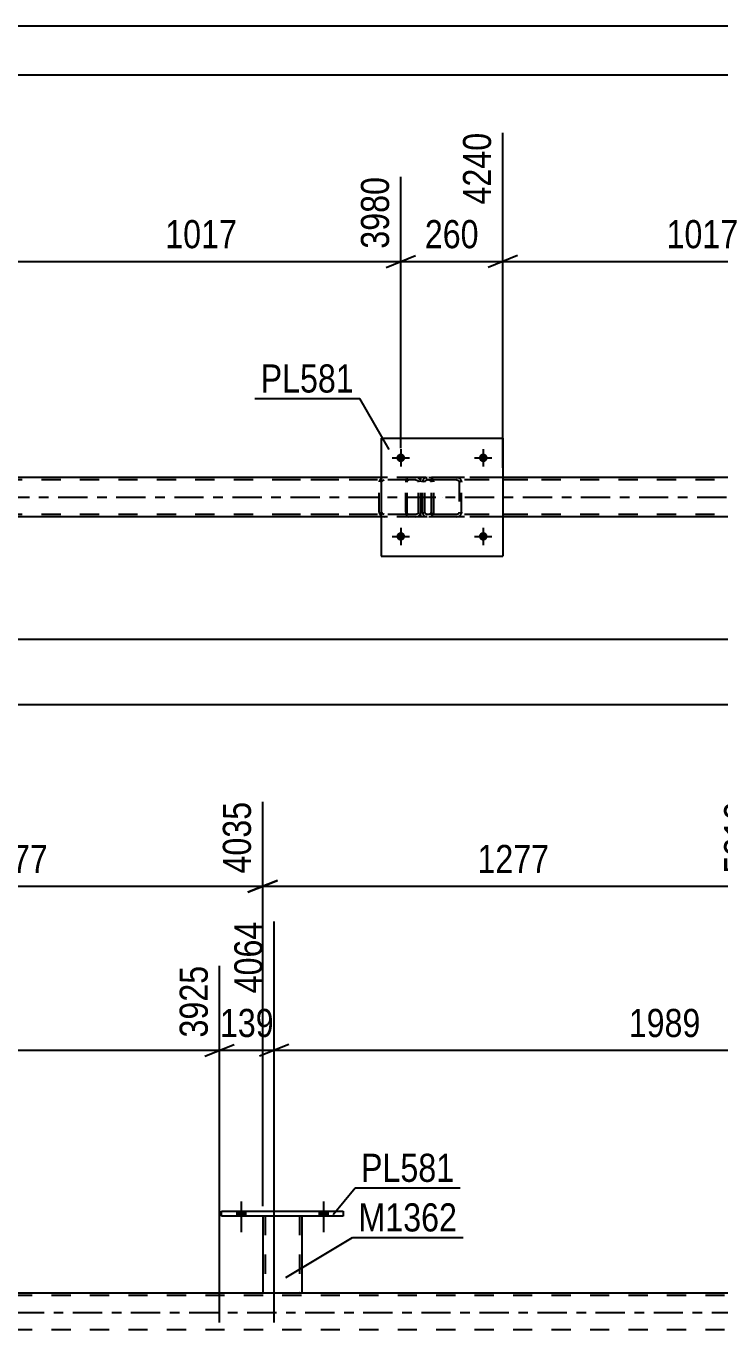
# Model space of a CAD drawing. Header units: millimetres. Extents: x 0 to 841, y 0 to 594.
# Drawn here: x 256.2 to 326.9, y 461.2 to 594 of the extents above; entities that cross this region are included whole.
import ezdxf

# ---------------------------------------------------------------- set-up
doc = ezdxf.new("R2010")
doc.units = ezdxf.units.MM
doc.linetypes.add('DXK_LINE_DOT2', pattern=[3.9198, 1.9599, -1.9599])
doc.linetypes.add('DXK_LINE_DOT3', pattern=[5.9187, 2.979, -0.9799, 0.9799, -0.9799])
doc.styles.add('Arial Narrow', font='ARIALN.TTF', dxfattribs={"height": 0.2})

# ---------------------------------------------------------------- blocks, each defined once
blk = doc.blocks.new('Unknown-318893670-1135')
at = {"color": 5, "linetype": 'Continuous'}
for p, q in [((841, 594), (0, 594)), ((836, 589), (5, 589))]:
    blk.add_line(p, q, dxfattribs=at)
blk = doc.blocks.new('Part-318893670-4870 - 4767')
at = {"color": 7, "linetype": 'DXK_LINE_DOT2'}
for p, q in [((296.58, 547.55), (296.61, 547.73)), ((296.61, 547.73), (296.58, 547.55)), ((296.58, 544.51), (296.58, 547.55)), ((296.82, 547.55), (296.83, 547.64)), ((296.82, 544.51), (296.82, 547.55)), ((296.83, 547.64), (296.89, 547.72)), ((296.87, 547.99), (297.06, 548.03)), ((297.06, 548.03), (296.87, 547.99)), ((296.89, 547.72), (296.96, 547.77)), ((296.96, 547.77), (297.06, 547.79)), ((300.1, 548.03), (297.06, 548.03)), ((300.1, 547.79), (297.06, 547.79)), ((300.1, 548.03), (300.28, 547.99)), ((300.28, 547.99), (300.1, 548.03)), ((300.1, 547.79), (300.19, 547.77)), ((300.19, 547.77), (300.27, 547.72)), ((300.27, 547.72), (300.32, 547.64)), ((300.32, 547.64), (300.34, 547.55)), ((300.34, 547.55), (300.34, 544.51)), ((300.54, 547.73), (300.58, 547.55)), ((300.58, 547.55), (300.54, 547.73)), ((300.58, 544.51), (300.58, 547.55)), ((296.61, 544.32), (296.58, 544.51)), ((296.58, 544.51), (296.61, 544.32)), ((296.83, 544.42), (296.82, 544.51)), ((296.89, 544.34), (296.83, 544.42)), ((300.32, 544.42), (300.27, 544.34)), ((300.34, 544.51), (300.32, 544.42)), ((300.58, 544.51), (300.54, 544.32)), ((300.54, 544.32), (300.58, 544.51)), ((297.06, 544.03), (296.87, 544.06)), ((296.87, 544.06), (297.06, 544.03)), ((296.96, 544.29), (296.89, 544.34)), ((297.06, 544.27), (296.96, 544.29)), ((300.1, 544.27), (297.06, 544.27)), ((300.1, 544.03), (297.06, 544.03)), ((300.19, 544.29), (300.1, 544.27)), ((300.28, 544.06), (300.1, 544.03)), ((300.1, 544.03), (300.28, 544.06)), ((300.27, 544.34), (300.19, 544.29))]:
    blk.add_line(p, q, dxfattribs=at)
at = {"color": 7, "linetype": 'DXK_LINE_DOT3'}
blk.add_line((298.58, 546.03), (298.58, 546.03), dxfattribs=at)
at = {"color": 7, "linetype": 'DXK_LINE_DOT2'}
for centre, start, end in [((297.06, 547.55), 112.5, 157.5), ((297.06, 547.55), 112.5, 157.5), ((300.1, 547.55), 22.5, 67.5), ((300.1, 547.55), 22.5, 67.5), ((297.06, 544.51), 202.5, 247.5), ((297.06, 544.51), 202.5, 247.5), ((300.1, 544.51), 292.5, 337.5), ((300.1, 544.51), 292.5, 337.5)]:
    blk.add_arc(centre, 0.48, start, end, dxfattribs=at)
blk = doc.blocks.new('Part-318893670-4785 - 4767')
at = {"color": 7, "linetype": 'DXK_LINE_DOT2'}
for p, q in [((295.92, 548.03), (280.93, 548.03)), ((295.92, 547.79), (280.93, 547.79)), ((292.21, 547.72), (292.17, 547.55)), ((292.17, 544.51), (292.17, 547.55)), ((292.21, 547.73), (292.21, 547.72)), ((292.43, 547.55), (292.45, 547.64)), ((292.43, 544.51), (292.43, 547.55)), ((292.45, 547.64), (292.5, 547.72)), ((292.69, 548.03), (292.49, 547.99)), ((292.5, 547.72), (292.59, 547.77)), ((292.59, 547.77), (292.69, 547.79)), ((296.12, 547.99), (295.92, 548.03)), ((295.92, 547.79), (296.02, 547.77)), ((296.02, 547.77), (296.1, 547.72)), ((296.1, 547.72), (296.16, 547.64)), ((296.16, 547.64), (296.18, 547.55)), ((296.18, 544.51), (296.18, 547.55)), ((296.43, 547.55), (296.39, 547.73)), ((296.43, 544.51), (296.43, 547.55)), ((292.17, 544.51), (292.21, 544.33)), ((292.45, 544.42), (292.43, 544.51)), ((292.5, 544.34), (292.45, 544.42)), ((296.16, 544.42), (296.1, 544.34)), ((296.18, 544.51), (296.16, 544.42)), ((296.39, 544.33), (296.43, 544.51)), ((295.92, 544.27), (280.93, 544.27)), ((295.92, 544.03), (280.93, 544.03)), ((292.49, 544.07), (292.69, 544.03)), ((292.59, 544.29), (292.5, 544.34)), ((292.69, 544.27), (292.59, 544.29)), ((296.02, 544.29), (295.92, 544.27)), ((295.92, 544.03), (296.12, 544.07)), ((296.1, 544.34), (296.02, 544.29))]:
    blk.add_line(p, q, dxfattribs=at)
for centre, start, end in [((292.67, 547.53), 110.7583, 155.68), ((295.94, 547.53), 24.32, 69.2417), ((292.67, 544.53), 204.32, 249.2417), ((295.94, 544.53), 290.7583, 335.68)]:
    blk.add_arc(centre, 0.496, start, end, dxfattribs=at)
blk = doc.blocks.new('Part-318893670-4798 - 4767')
at = {"color": 7, "linetype": 'DXK_LINE_DOT2'}
for p, q in [((294.9, 547.73), (294.88, 547.55)), ((294.88, 544.51), (294.88, 547.55)), ((294.96, 547.89), (294.9, 547.73)), ((295.05, 547.99), (294.96, 547.89)), ((295.02, 547.55), (295.03, 547.64)), ((295.02, 544.51), (295.02, 547.55)), ((295.03, 547.64), (295.06, 547.72)), ((295.15, 548.03), (295.05, 547.99)), ((295.06, 547.72), (295.1, 547.77)), ((295.1, 547.77), (295.15, 547.79)), ((307.31, 548.03), (295.15, 548.03)), ((307.31, 547.79), (295.15, 547.79)), ((296.43, 547.79), (296.43, 548.03)), ((297.44, 547.99), (297.25, 548.03)), ((297.25, 547.79), (297.34, 547.77)), ((297.34, 547.77), (297.42, 547.72)), ((297.42, 547.72), (297.48, 547.64)), ((297.48, 547.64), (297.5, 547.55)), ((297.5, 544.51), (297.5, 547.55)), ((297.75, 547.55), (297.71, 547.73)), ((297.75, 544.51), (297.75, 547.55)), ((294.88, 544.51), (294.9, 544.33)), ((295.03, 544.42), (295.02, 544.51)), ((295.06, 544.34), (295.03, 544.42)), ((297.48, 544.42), (297.42, 544.34)), ((297.5, 544.51), (297.48, 544.42)), ((297.71, 544.33), (297.75, 544.51)), ((294.9, 544.33), (294.96, 544.17)), ((294.96, 544.17), (295.05, 544.07)), ((295.05, 544.07), (295.15, 544.03)), ((295.1, 544.29), (295.06, 544.34)), ((295.15, 544.27), (295.1, 544.29)), ((307.31, 544.27), (295.15, 544.27)), ((307.31, 544.03), (295.15, 544.03)), ((296.43, 544.03), (296.43, 544.27)), ((297.34, 544.29), (297.25, 544.27)), ((297.25, 544.03), (297.44, 544.07)), ((297.42, 544.34), (297.34, 544.29))]:
    blk.add_line(p, q, dxfattribs=at)
for centre, start, end in [((297.26, 547.53), 23.8494, 68.8059), ((297.26, 544.52), 291.1941, 336.1506)]:
    blk.add_arc(centre, 0.492, start, end, dxfattribs=at)
blk = doc.blocks.new('Bolt-318893670-4912 - 4767')
at = {"linetype": 'Continuous'}
for points in [[(294.82, 542.03, -1), (293.94, 542.03, -1)], [(303.22, 542.03, -1), (302.34, 542.03, -1)]]:
    blk.add_hatch(color=1, dxfattribs=at).paths.add_polyline_path(points)
at = {"color": 1, "linetype": 'Continuous'}
for p, q in [((293.5, 542.03), (295.26, 542.03)), ((294.38, 542.91), (294.38, 541.15)), ((301.9, 542.03), (303.66, 542.03)), ((302.78, 542.91), (302.78, 541.15))]:
    blk.add_line(p, q, dxfattribs=at)
blk = doc.blocks.new('Part-318893670-4875 - 4767')
at = {"color": 2, "linetype": 'Continuous'}
for p, q in [((292.38, 552.03), (292.38, 540.03)), ((292.38, 552.03), (304.78, 552.03)), ((304.78, 552.03), (304.78, 540.03)), ((292.38, 540.03), (304.78, 540.03))]:
    blk.add_line(p, q, dxfattribs=at)
blk = doc.blocks.new('Bolt-318893670-4913 - 4767')
at = {"linetype": 'Continuous'}
for points in [[(294.82, 550.03, -1), (293.94, 550.03, -1)], [(303.22, 550.03, -1), (302.34, 550.03, -1)]]:
    blk.add_hatch(color=1, dxfattribs=at).paths.add_polyline_path(points)
at = {"color": 1, "linetype": 'Continuous'}
for p, q in [((293.5, 550.03), (295.26, 550.03)), ((294.38, 550.91), (294.38, 549.15)), ((301.9, 550.03), (303.66, 550.03)), ((302.78, 550.91), (302.78, 549.15))]:
    blk.add_line(p, q, dxfattribs=at)
blk = doc.blocks.new('Part-318893670-4945 - 4767')
at = {"color": 7, "linetype": 'DXK_LINE_DOT2'}
for p, q in [((730.1, 547.79), (135.18, 547.79)), ((304.78, 548.03), (292.38, 548.03)), ((730.1, 544.27), (135.18, 544.27)), ((304.78, 544.03), (292.38, 544.03))]:
    blk.add_line(p, q, dxfattribs=at)
at = {"color": 2, "linetype": 'Continuous'}
for p, q in [((292.38, 548.03), (253.7, 548.03)), ((343.46, 548.03), (304.78, 548.03)), ((292.38, 544.03), (253.7, 544.03)), ((343.46, 544.03), (304.78, 544.03))]:
    blk.add_line(p, q, dxfattribs=at)
at = {"color": 7, "linetype": 'DXK_LINE_DOT3'}
blk.add_line((135.18, 546.03), (730.1, 546.03), dxfattribs=at)
blk = doc.blocks.new('Part-318893670-3421 - 3250')
at = {"color": 7, "linetype": 'DXK_LINE_DOT2'}
for p, q in [((280.31, 472.83), (284.31, 472.83)), ((280.31, 472.82), (280.31, 472.83)), ((280.31, 472.83), (280.31, 472.82)), ((280.55, 472.83), (280.55, 464.99)), ((284.07, 472.83), (284.07, 464.99)), ((284.31, 472.83), (284.31, 472.82)), ((284.31, 472.82), (284.31, 472.83)), ((284.05, 464.99), (284.01, 464.99)), ((284.01, 464.99), (284.05, 464.99)), ((284.07, 464.99), (284.05, 464.99)), ((284.05, 464.99), (284.07, 464.99))]:
    blk.add_line(p, q, dxfattribs=at)
at = {"color": 2, "linetype": 'Continuous'}
for p, q in [((280.31, 472.82), (280.31, 464.99)), ((284.31, 472.82), (284.31, 464.99)), ((280.31, 464.99), (284.31, 464.99))]:
    blk.add_line(p, q, dxfattribs=at)
blk = doc.blocks.new('Bolt-318893670-3432 - 3250')
at = {"linetype": 'Continuous'}
for points in [[(277.67, 472.82), (278.55, 472.82), (278.55, 473.3), (277.67, 473.3)], [(286.07, 472.82), (286.95, 472.82), (286.95, 473.3), (286.07, 473.3)]]:
    blk.add_hatch(color=1, dxfattribs=at).paths.add_polyline_path(points)
at = {"color": 1, "linetype": 'Continuous'}
for p, q in [((278.11, 474.3), (278.11, 471.18)), ((286.51, 474.3), (286.51, 471.18)), ((277.67, 473.3), (277.67, 472.82)), ((278.55, 473.3), (278.55, 472.82)), ((286.07, 473.3), (286.07, 472.82)), ((286.95, 473.3), (286.95, 472.82))]:
    blk.add_line(p, q, dxfattribs=at)
blk = doc.blocks.new('Bolt-318893670-3431 - 3250')
at = {"linetype": 'Continuous'}
for points in [[(277.67, 472.82), (278.55, 472.82), (278.55, 473.3), (277.67, 473.3)], [(286.07, 472.82), (286.95, 472.82), (286.95, 473.3), (286.07, 473.3)]]:
    blk.add_hatch(color=1, dxfattribs=at).paths.add_polyline_path(points)
at = {"color": 1, "linetype": 'Continuous'}
for p, q in [((278.11, 474.3), (278.11, 471.18)), ((286.51, 474.3), (286.51, 471.18)), ((277.67, 473.3), (277.67, 472.82)), ((278.55, 473.3), (278.55, 472.82)), ((286.07, 473.3), (286.07, 472.82)), ((286.95, 473.3), (286.95, 472.82))]:
    blk.add_line(p, q, dxfattribs=at)
blk = doc.blocks.new('Part-318893670-3498 - 3250')
at = {"color": 2, "linetype": 'Continuous'}
for p, q in [((276.11, 473.3), (288.51, 473.3)), ((276.11, 472.82), (276.11, 473.3)), ((288.51, 472.82), (276.11, 472.82)), ((288.51, 473.3), (288.51, 472.82))]:
    blk.add_line(p, q, dxfattribs=at)
blk = doc.blocks.new('Part-318893670-3659 - 3250')
at = {"color": 2, "linetype": 'Continuous'}
blk.add_line((484.63, 464.98), (118.92, 464.98), dxfattribs=at)
at = {"color": 7, "linetype": 'DXK_LINE_DOT2'}
for p, q in [((715.44, 464.74), (118.92, 464.74)), ((715.44, 461.22), (118.92, 461.22))]:
    blk.add_line(p, q, dxfattribs=at)
at = {"color": 7, "linetype": 'DXK_LINE_DOT3'}
blk.add_line((118.92, 462.98), (715.44, 462.98), dxfattribs=at)
blk = doc.blocks.new('StraightDimension-318893670-8327 - 4767')
at = {"color": 7, "linetype": 'Continuous'}
blk.add_line((135.18, 531.55), (767.22, 531.55), dxfattribs=at)
blk = doc.blocks.new('StraightDimension-318893670-5585 - 4767')
at = {"color": 7, "linetype": 'Continuous'}
blk.add_line((134.54, 524.91), (767.86, 524.91), dxfattribs=at)
blk = doc.blocks.new('StraightDimension-318893670-8943 - 4767')
at = {"color": 7, "linetype": 'Continuous'}
for p, q in [((304.78, 549.03), (304.78, 583.14)), ((345.46, 551.03), (345.46, 578.64)), ((306.28, 570.63), (303.28, 569.43)), ((304.78, 570.03), (345.46, 570.03)), ((343.96, 569.43), (346.96, 570.63))]:
    blk.add_line(p, q, dxfattribs=at)
at = {"color": 0}
blk.add_wipeout([(329.37, 570.78), (329.37, 574.98), (320.86, 574.98), (320.86, 570.78)], dxfattribs=at)
at = {"color": 3, "style": 'Arial Narrow'}
blk.add_text('1017', height=2.863, dxfattribs=at).set_placement((321.46, 571.38))
at = {"color": 0, "linetype": 'Continuous'}
blk.add_wipeout([(344.86, 579.24), (340.66, 579.24), (340.66, 570.73), (344.86, 570.73)], dxfattribs=at)
at = {"color": 3, "linetype": 'Continuous', "style": 'Arial Narrow'}
blk.add_text('5257', height=2.863, rotation=90.0002, dxfattribs=at).set_placement((344.26, 571.33))
blk = doc.blocks.new('StraightDimension-318893670-8944 - 4767')
at = {"color": 7, "linetype": 'Continuous'}
for p, q in [((304.78, 549.03), (304.78, 583.14)), ((294.38, 551.03), (294.38, 578.64)), ((292.88, 569.43), (295.88, 570.63)), ((294.38, 570.03), (304.78, 570.03)), ((306.28, 570.63), (303.28, 569.43))]:
    blk.add_line(p, q, dxfattribs=at)
at = {"color": 0}
blk.add_wipeout([(302.92, 570.78), (302.92, 574.98), (296.23, 574.98), (296.23, 570.78)], dxfattribs=at)
at = {"color": 3, "style": 'Arial Narrow'}
blk.add_text('260', height=2.863, dxfattribs=at).set_placement((296.83, 571.38))
at = {"color": 0, "linetype": 'Continuous'}
blk.add_wipeout([(304.18, 583.74), (299.98, 583.74), (299.98, 575.23), (304.18, 575.23)], dxfattribs=at)
at = {"color": 3, "linetype": 'Continuous', "style": 'Arial Narrow'}
blk.add_text('4240', height=2.863, rotation=90.0002, dxfattribs=at).set_placement((303.58, 575.83))
blk = doc.blocks.new('StraightDimension-318893670-8945 - 4767')
at = {"color": 7, "linetype": 'Continuous'}
for p, q in [((253.7, 549.03), (253.7, 583.14)), ((294.38, 551.03), (294.38, 578.64)), ((255.2, 570.63), (252.2, 569.43)), ((253.7, 570.03), (294.38, 570.03)), ((292.88, 569.43), (295.88, 570.63))]:
    blk.add_line(p, q, dxfattribs=at)
at = {"color": 0}
blk.add_wipeout([(278.29, 570.78), (278.29, 574.98), (269.78, 574.98), (269.78, 570.78)], dxfattribs=at)
at = {"color": 3, "style": 'Arial Narrow'}
blk.add_text('1017', height=2.863, dxfattribs=at).set_placement((270.38, 571.38))
at = {"color": 0, "linetype": 'Continuous'}
blk.add_wipeout([(293.78, 579.24), (289.58, 579.24), (289.58, 570.73), (293.78, 570.73)], dxfattribs=at)
at = {"color": 3, "linetype": 'Continuous', "style": 'Arial Narrow'}
blk.add_text('3980', height=2.863, rotation=90.0002, dxfattribs=at).set_placement((293.18, 571.33))
blk = doc.blocks.new('StraightDimension-318893670-11375 - 3250')
at = {"color": 7, "linetype": 'Continuous'}
for p, q in [((281.48, 461.98), (281.48, 502.81)), ((275.91, 461.98), (275.91, 498.31)), ((274.41, 489.1), (277.41, 490.3)), ((282.98, 490.3), (279.98, 489.1)), ((275.91, 489.7), (281.48, 489.7))]:
    blk.add_line(p, q, dxfattribs=at)
at = {"color": 0}
blk.add_wipeout([(282.04, 490.45), (282.04, 494.65), (275.35, 494.65), (275.35, 490.45)], dxfattribs=at)
at = {"color": 3, "style": 'Arial Narrow'}
blk.add_text('139', height=2.863, dxfattribs=at).set_placement((275.95, 491.05))
at = {"color": 0, "linetype": 'Continuous'}
blk.add_wipeout([(280.88, 503.41), (276.68, 503.41), (276.68, 494.9), (280.88, 494.9)], dxfattribs=at)
at = {"color": 3, "linetype": 'Continuous', "style": 'Arial Narrow'}
blk.add_text('4064', height=2.863, rotation=90.0002, dxfattribs=at).set_placement((280.28, 495.5))
blk = doc.blocks.new('StraightDimension-318893670-11376 - 3250')
at = {"color": 7, "linetype": 'Continuous'}
for p, q in [((196.35, 461.98), (196.35, 502.81)), ((275.91, 461.98), (275.91, 498.31)), ((197.85, 490.3), (194.85, 489.1)), ((274.41, 489.1), (277.41, 490.3)), ((196.35, 489.7), (275.91, 489.7))]:
    blk.add_line(p, q, dxfattribs=at)
at = {"color": 0}
blk.add_wipeout([(240.38, 490.45), (240.38, 494.65), (231.87, 494.65), (231.87, 490.45)], dxfattribs=at)
at = {"color": 3, "style": 'Arial Narrow'}
blk.add_text('1989', height=2.863, dxfattribs=at).set_placement((232.47, 491.05))
at = {"color": 0, "linetype": 'Continuous'}
blk.add_wipeout([(275.31, 498.91), (271.11, 498.91), (271.11, 490.4), (275.31, 490.4)], dxfattribs=at)
at = {"color": 3, "linetype": 'Continuous', "style": 'Arial Narrow'}
blk.add_text('3925', height=2.863, rotation=90.0002, dxfattribs=at).set_placement((274.71, 491))
blk = doc.blocks.new('StraightDimension-318893670-11374 - 3250')
at = {"color": 7, "linetype": 'Continuous'}
for p, q in [((281.48, 461.98), (281.48, 502.81)), ((361.04, 461.98), (361.04, 498.31)), ((282.98, 490.3), (279.98, 489.1)), ((359.54, 489.1), (362.54, 490.3)), ((281.48, 489.7), (361.04, 489.7))]:
    blk.add_line(p, q, dxfattribs=at)
at = {"color": 0}
blk.add_wipeout([(325.52, 490.45), (325.52, 494.65), (317.01, 494.65), (317.01, 490.45)], dxfattribs=at)
at = {"color": 3, "style": 'Arial Narrow'}
blk.add_text('1989', height=2.863, dxfattribs=at).set_placement((317.61, 491.05))
at = {"color": 0, "linetype": 'Continuous'}
blk.add_wipeout([(360.44, 498.91), (356.24, 498.91), (356.24, 490.4), (360.44, 490.4)], dxfattribs=at)
at = {"color": 3, "linetype": 'Continuous', "style": 'Arial Narrow'}
blk.add_text('6053', height=2.863, rotation=90.0002, dxfattribs=at).set_placement((359.84, 491))
blk = doc.blocks.new('StraightDimension-318893670-7895 - 3250')
at = {"color": 7, "linetype": 'Continuous'}
for p, q in [((280.31, 473.83), (280.31, 515.01)), ((331.39, 473.83), (331.39, 515.01)), ((281.81, 507), (278.81, 505.8)), ((280.31, 506.4), (331.39, 506.4)), ((329.89, 505.8), (332.89, 507))]:
    blk.add_line(p, q, dxfattribs=at)
at = {"color": 0}
blk.add_wipeout([(310.11, 507.15), (310.11, 511.35), (301.59, 511.35), (301.59, 507.15)], dxfattribs=at)
at = {"color": 3, "style": 'Arial Narrow'}
blk.add_text('1277', height=2.863, dxfattribs=at).set_placement((302.19, 507.75))
at = {"color": 0, "linetype": 'Continuous'}
blk.add_wipeout([(330.79, 515.61), (326.59, 515.61), (326.59, 507.1), (330.79, 507.1)], dxfattribs=at)
at = {"color": 3, "linetype": 'Continuous', "style": 'Arial Narrow'}
blk.add_text('5312', height=2.863, rotation=90.0002, dxfattribs=at).set_placement((330.19, 507.7))
blk = doc.blocks.new('StraightDimension-318893670-7896 - 3250')
at = {"color": 7, "linetype": 'Continuous'}
for p, q in [((229.23, 473.83), (229.23, 515.01)), ((280.31, 473.83), (280.31, 515.01)), ((230.73, 507), (227.73, 505.8)), ((229.23, 506.4), (280.31, 506.4)), ((278.81, 505.8), (281.81, 507))]:
    blk.add_line(p, q, dxfattribs=at)
at = {"color": 0}
blk.add_wipeout([(259.03, 507.15), (259.03, 511.35), (250.51, 511.35), (250.51, 507.15)], dxfattribs=at)
at = {"color": 3, "style": 'Arial Narrow'}
blk.add_text('1277', height=2.863, dxfattribs=at).set_placement((251.11, 507.75))
at = {"color": 0, "linetype": 'Continuous'}
blk.add_wipeout([(279.71, 515.61), (275.51, 515.61), (275.51, 507.1), (279.71, 507.1)], dxfattribs=at)
at = {"color": 3, "linetype": 'Continuous', "style": 'Arial Narrow'}
blk.add_text('4035', height=2.863, rotation=90.0002, dxfattribs=at).set_placement((279.11, 507.7))
blk = doc.blocks.new('Mark-318893670-4871 - 4767')
at = {"color": 0}
blk.add_wipeout([(289.61, 556.68), (289.61, 559.68), (280.1, 559.68), (280.1, 556.68)], dxfattribs=at)
blk.add_wipeout([(289.61, 556.68), (289.61, 559.68), (280.1, 559.68), (280.1, 556.68)], dxfattribs=at)
at = {"color": 30, "linetype": 'Continuous'}
for p in [(279.5, 556.08), (293.21, 550.88)]:
    blk.add_line(p, (290.21, 556.08), dxfattribs=at)
at = {"color": 3, "style": 'Arial Narrow'}
blk.add_text('PL581', height=2.863, dxfattribs=at).set_placement((280.1, 556.68))
blk = doc.blocks.new('Mark-318893670-3417 - 3250')
at = {"color": 0}
blk.add_wipeout([(300.12, 471.25), (300.12, 474.25), (290.07, 474.25), (290.07, 471.25)], dxfattribs=at)
blk.add_wipeout([(300.12, 471.25), (300.12, 474.25), (290.07, 474.25), (290.07, 471.25)], dxfattribs=at)
at = {"color": 30, "linetype": 'Continuous'}
for p, q in [((282.66, 466.56), (289.47, 470.65)), ((289.47, 470.65), (300.72, 470.65))]:
    blk.add_line(p, q, dxfattribs=at)
at = {"color": 3, "style": 'Arial Narrow'}
blk.add_text('M1362', height=2.863, dxfattribs=at).set_placement((290.07, 471.25))
blk = doc.blocks.new('Mark-318893670-3494 - 3250')
at = {"color": 0}
blk.add_wipeout([(299.83, 476.3), (299.83, 479.3), (290.33, 479.3), (290.33, 476.3)], dxfattribs=at)
blk.add_wipeout([(299.83, 476.3), (299.83, 479.3), (290.33, 479.3), (290.33, 476.3)], dxfattribs=at)
at = {"color": 30, "linetype": 'Continuous'}
for p, q in [((287.5, 472.97), (289.73, 475.7)), ((289.73, 475.7), (300.43, 475.7))]:
    blk.add_line(p, q, dxfattribs=at)
at = {"color": 3, "style": 'Arial Narrow'}
blk.add_text('PL581', height=2.863, dxfattribs=at).set_placement((290.33, 476.3))

msp = doc.modelspace()

# ---------------------------------------------------------------- block references
for name in ['Unknown-318893670-1135', 'Part-318893670-4875 - 4767', 'Part-318893670-4945 - 4767', 'Bolt-318893670-4913 - 4767', 'Part-318893670-4785 - 4767', 'Part-318893670-4798 - 4767', 'Part-318893670-4870 - 4767', 'Bolt-318893670-4912 - 4767', 'Bolt-318893670-3432 - 3250', 'Bolt-318893670-3431 - 3250', 'Part-318893670-3498 - 3250', 'Part-318893670-3421 - 3250', 'Part-318893670-3659 - 3250']:
    msp.add_blockref(name, (0, 0))

# ---------------------------------------------------------------- next in the draw order: block references
for name in ['StraightDimension-318893670-8943 - 4767', 'StraightDimension-318893670-8327 - 4767', 'StraightDimension-318893670-11375 - 3250']:
    msp.add_blockref(name, (0, 0))

# ---------------------------------------------------------------- next in the draw order: block references
for name in ['StraightDimension-318893670-8944 - 4767', 'StraightDimension-318893670-5585 - 4767', 'StraightDimension-318893670-11376 - 3250', 'StraightDimension-318893670-11374 - 3250']:
    msp.add_blockref(name, (0, 0))

# ---------------------------------------------------------------- next in the draw order: block references
for name in ['StraightDimension-318893670-8945 - 4767', 'StraightDimension-318893670-7895 - 3250']:
    msp.add_blockref(name, (0, 0))

# ---------------------------------------------------------------- next in the draw order: block references
for name in ['Mark-318893670-4871 - 4767', 'StraightDimension-318893670-7896 - 3250', 'Mark-318893670-3417 - 3250']:
    msp.add_blockref(name, (0, 0))

# ---------------------------------------------------------------- next in the draw order: block references
msp.add_blockref('Mark-318893670-3494 - 3250', (0, 0))

doc.saveas('drawing.dxf')
